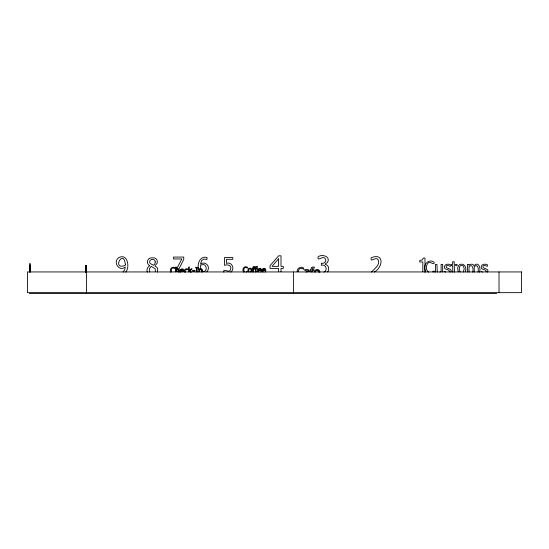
<?xml version="1.0" encoding="UTF-8"?>
<svg xmlns="http://www.w3.org/2000/svg" width="549" height="549" viewBox="0 0 549 549"><rect width="100%" height="100%" fill="white"/><g stroke="black" fill="none" stroke-linecap="round" stroke-linejoin="round"><path stroke-width="0.82" d="M298.361 271.728L298.56 270.225L299.528 268.736L301.923 268.351L303.7 269.367L303.7 267.987C300.914 266.011 296.707 268.187 297.167 271.728M155.36 271.611L155.168 268.653L151.147 266.368L149.349 268.866L149.74 271.947M449.356 271.858C450.084 268.605 443.949 270.575 444.416 267.006C444.498 263.918 448.643 263.616 450.736 264.844C451.703 268.571 447.49 263.595 446.145 266.224C445.623 269.47 452.925 267.788 450.839 272.126M486.119 271.858C486.846 268.605 480.711 270.575 481.178 267.006C481.26 263.918 485.412 263.616 487.505 264.844C488.466 268.571 484.259 263.595 482.907 266.224C482.386 269.47 489.687 267.788 487.608 272.126M315.325 272.071C315.201 269.799 319.058 269.648 318.736 272.071M314.268 272.078C314.337 268.523 320.321 268.564 319.793 272.311M157.494 272.064L157.693 268.681L157.131 267.562L154.914 265.894L157.302 262.992L157.124 260.171L156.088 258.805L154.482 257.906L150.419 257.92A4.817 4.817 0 0 0 148.168 259.533C146.61 261.564 147.455 264.707 149.795 265.737C147.551 266.841 146.295 269.696 147.324 272.098M251.538 271.954L251.813 270.012L251.298 268.79A1.771 1.771 0 0 0 250.275 268.207L249.411 268.207A1.791 1.791 0 0 0 248.388 268.797L247.867 270.012L248.134 271.927M465.202 271.947C467.034 268.777 465.12 263.225 460.817 264.22A3.692 3.692 0 0 0 458.696 265.428L457.633 267.939L458.182 271.892M177.553 271.68L183.757 259.485L183.757 257.069L173.518 257.069L173.518 258.97L181.856 258.97L175.248 271.707M327.719 271.933C328.81 270.177 329.023 267.761 327.89 265.977C325.941 263.568 323.21 265.03 327.307 262.614C331.301 256.815 322.277 253.631 318.159 256.754C316.787 262.353 322.421 255.45 324.898 258.291C327.52 260.576 324.26 264.193 321.35 263.28L321.35 265.297C325.976 263.657 328.13 270.499 323.944 272.119M125.769 272.139C130.202 266.896 127.416 253.034 118.769 257.639C112.552 261.784 119.023 272.174 125.275 267.04L124.808 269.545L123.051 272.064M250.57 272.023L251.065 270.54L250.749 269.25A1.016 1.016 0 0 0 250.118 268.852L249.562 268.852A1.023 1.023 0 0 0 248.93 269.243L248.615 270.54L249.109 272.016M463.205 272.084L464.228 269.037L463.576 266.361A2.1 2.1 0 0 0 462.279 265.544L461.133 265.544A2.114 2.114 0 0 0 459.829 266.361L459.17 269.037L460.192 272.071M189.35 271.494L189.659 271.206L190.51 272.304M371.447 272.071C374.329 268.77 380.937 264.494 377.938 259.492C375.585 256.301 369.827 263.451 371.254 257.749C384.259 252.375 383.229 267.267 374.281 272.023M230.827 272.126C235.274 269.024 231.925 261.413 226.442 263.342L226.442 259.32L232.783 259.32L232.783 257.543L224.479 257.543L224.479 265.339C227.32 264.069 232.158 265.325 230.614 269.257C229.722 274.226 222.571 267.267 223.862 272.126M265.689 271.686L265.064 272.029M439.941 272.119L441.128 271.316L441.128 264.398L442.693 264.398L442.693 271.981M432.626 271.858L434.06 270.87L434.06 272.174M260.727 272.029L261.351 271.686M246.247 272.126L247.469 271.432M306.006 272.043C313.808 270.225 302.842 271.261 304.757 269.703C306.417 269.113 309.519 269.154 309.368 271.604M85.424 265.723L86.399 265.668M29.406 265.743L30.415 265.743M29.406 265.874L30.415 265.874M29.406 266.004L30.415 266.004M85.424 265.984L86.399 265.984M85.424 266.636L86.399 266.636M85.424 266.684L86.399 266.684M29.406 266.821L30.415 266.821M29.406 266.896L30.415 266.896M85.424 267.651L86.399 267.651M29.406 267.788L30.415 267.788M29.406 268.07L30.415 268.07M85.424 268.461L86.399 268.461M29.406 268.598L30.415 268.598M29.406 268.845L30.415 268.845M85.424 269.902L86.399 269.902M29.406 270.108L30.415 270.108M29.406 270.266L30.415 270.259M85.424 270.65L86.399 270.65M29.406 270.787L30.415 270.787M317.665 270.781L319.882 271.851M29.406 270.938L30.415 270.938M29.406 271.096L30.415 271.069M29.406 271.371L30.415 271.371M444.374 271.364L445.644 272.105M481.137 271.364L482.406 272.105M29.406 271.734L30.415 271.734M85.424 272.029L86.399 272.029M29.406 293.365L496.667 293.365M202.389 271.412C208.943 272.764 206.239 260.864 200.412 265.661L200.687 269.236L201.922 271.144M428.748 272.16C425.866 270.588 425.791 266.238 427.499 263.767C429.325 259.752 435.076 266.629 434.06 262.134C428.158 258.016 421.948 265.846 425.585 271.371M244.895 272.057L243.79 270.376L244.058 268.337L245.609 267.37L247.469 268.159L247.469 267.198C244.353 265.023 241.354 269.593 243.674 272.112M191.299 272.078L190.242 270.753L192.116 268.845L191.155 268.845L189.35 270.767L189.35 267.054L188.588 267.054L188.588 271.817M454.593 272.153L454.188 265.695L457.063 265.695L457.063 264.398L454.188 264.398L454.188 261.736L452.63 261.736L452.63 264.398L451.573 264.398L451.573 265.695L452.63 265.695L452.808 272.187M262.223 271.954C259.924 268.66 266.327 266.361 265.771 270.623L262.662 270.623L262.882 271.59A1.249 1.249 0 0 0 263.266 272.002M257.893 271.954C255.594 268.66 261.99 266.361 261.434 270.623L258.325 270.623L258.545 271.59A1.249 1.249 0 0 0 258.936 272.002M170.801 272.27C169.017 269.552 172.07 265.702 174.973 267.727L174.973 268.708L173.086 267.905L171.748 268.536L171.24 269.813L171.535 271.858M185.404 272.139C183.764 268.495 188.135 270.41 187.888 269.085C185.878 267.768 183.613 270.108 184.567 272.18M180.168 272.153C178.466 268.777 184.608 267.233 183.956 271.206L180.793 271.206L180.896 271.906M435.625 272.009L435.405 264.398L436.963 264.398L437.265 271.748A1.201 1.201 0 0 0 437.491 272.057M198.738 269.655C196.741 264.186 200.008 255.518 206.98 257.44L206.98 259.43L204.022 259.094L201.819 260.315L200.412 264.186C204.406 260.802 210.274 265.503 207.92 270.17A4.92 4.92 0 0 1 206.863 271.851M499.02 271.94L499.02 292.665M479.517 272.139C481.082 268.399 478.447 260.693 473.959 265.743C473.197 263.602 470.205 263.808 468.997 265.428L468.997 264.398L467.439 264.398L467.439 271.981M477.959 272.132C478.954 269.545 477.918 262.978 474.226 266.773L474.261 272.139M472.703 272.132C473.67 269.573 472.696 263.005 468.997 266.745L468.997 272.132M424.995 272.448L424.995 258.064L423.238 258.064L422.311 259.931L419.752 260.425L419.752 261.969L422.812 261.969L422.812 271.68M312.1 272.05L312.1 270.465L313.863 270.465L313.863 269.566L312.065 269.566L312.354 268.228L314.296 268.063L314.296 267.075L312.251 267.123A1.757 1.757 0 0 0 311.324 267.912L311.009 269.566L310.274 269.566L310.274 270.465L311.009 270.465L311.009 272.05M293.399 271.94L293.399 293.365M281.006 271.741L281.006 268.434L283.298 268.434L283.298 266.361L281.006 266.361L281.006 255.807L278.631 255.807L270.026 265.716L270.026 268.434L278.528 268.434L278.528 271.741M256.081 272.016L256.081 268.921L257.309 268.921L257.309 268.296L256.054 268.296L256.108 267.665L257.611 267.253L257.611 266.56L256.191 266.594A1.222 1.222 0 0 0 255.546 267.15L255.326 268.296L254.811 268.296L254.811 268.921L255.326 268.921L255.326 272.016M253.46 272.016L253.46 268.921L254.688 268.921L254.688 268.296L253.432 268.296L253.487 267.665L254.99 267.253L254.99 266.56L253.569 266.594A1.222 1.222 0 0 0 252.924 267.15L252.705 268.296L252.19 268.296L252.19 268.921L252.705 268.921L252.705 272.016M202.485 271.92C203.336 270.053 201.401 267.5 199.671 269.353L199.671 268.845L198.903 268.845L198.903 271.885M201.723 272.105L201.689 270.218L201.112 269.47A1.311 1.311 0 0 0 200.268 269.6L199.671 269.998L199.671 271.7M197.194 271.975L197.194 267.946L197.969 267.946L197.969 267.329L195.609 267.329L195.609 267.946L196.384 267.946L196.384 271.975M179.249 271.92C180.099 270.053 178.164 267.5 176.435 269.353L176.435 267.054L175.666 267.054L175.666 271.817M178.487 272.105L178.452 270.218L177.876 269.47A1.311 1.311 0 0 0 177.032 269.6L176.435 269.998L176.435 271.7M86.577 271.94L86.577 293.365M86.399 272.126L86.399 265.373L85.424 265.373L85.424 272.126M30.415 272.126L30.415 263.746L29.406 263.746L29.406 272.126M125.33 264.254L125.289 265.366C111.269 270.616 123.546 248.272 125.33 264.254M155.257 261.894L154.914 263.712L153.583 265.263L150.515 263.712A2.402 2.402 0 0 1 149.616 261.763C149.582 258.394 155.401 258.538 155.257 261.894M180.909 270.108L180.793 270.616L183.208 270.616L182.364 269.374L180.909 270.108M258.435 269.538L258.325 270.039L260.7 270.039L259.869 268.818L258.435 269.538M262.772 269.538L262.662 270.039L265.037 270.039L264.206 268.818L262.772 269.538M278.528 258.84L272.043 266.361L278.528 266.361L278.528 258.84M194.861 270.376L192.562 270.376L192.562 271.11L194.861 271.11L194.861 270.376M521.55 271.94L27.45 271.94L27.45 292.665L521.55 292.665L521.55 271.94"/></g></svg>
